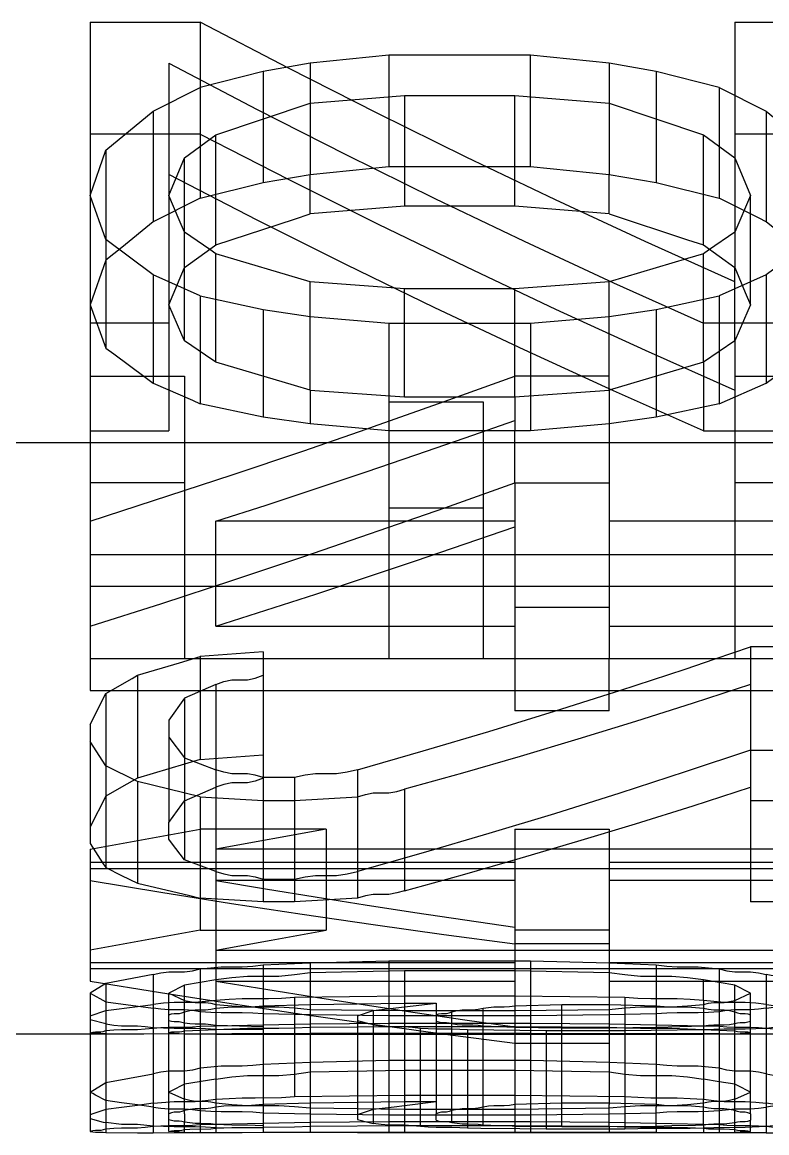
# Model space of a CAD drawing. Header units: millimetres. Extents: x -1 to 4489, y 0 to 1364.
# Drawn here: x 2722.266 to 2723.778, y 378.44 to 380.693 of the extents above; entities that cross this region are included whole.
import ezdxf

# ---------------------------------------------------------------- set-up
doc = ezdxf.new("R2010")
doc.units = ezdxf.units.MM
doc.linetypes.add('HIDDEN', pattern=[9.525, 6.35, -3.175])
doc.layers.add('DEFAULT_2', color=8, linetype='HIDDEN')

# ---------------------------------------------------------------- blocks, each defined once
blk = doc.blocks.new('A$C2FA92B4D')
at = {"color": 7, "linetype": 'Continuous'}
for p, q in [((17, 35.5972), (17.0053, 35.5981)), ((17, 35.5794), (17, 35.5972)), ((17.0053, 35.5981), (17.0106, 35.5986)), ((17.0106, 35.5986), (17.016, 35.5986)), ((17.016, 35.5986), (17.0213, 35.5986)), ((17.0213, 35.5986), (17.0266, 35.5989)), ((17.0266, 35.5989), (17.0319, 35.5995)), ((17.0319, 35.5995), (17.0957, 35.5999)), ((17.0319, 35.5711), (17.0319, 35.5995)), ((17.0957, 35.5999), (17.1277, 35.6)), ((17.1277, 35.5863), (17.0957, 35.583)), ((17.1277, 35.6), (17.2074, 35.5997)), ((17.1277, 35.5863), (17.1277, 35.6)), ((17.1489, 35.5875), (17.1277, 35.5863)), ((17.1702, 35.5881), (17.1489, 35.5875)), ((17.2074, 35.5997), (17.2234, 35.5995)), ((17.2234, 35.5995), (17.266, 35.5993)), ((17.2234, 35.5863), (17.2234, 35.5995)), ((17.266, 35.5993), (17.3085, 35.5993)), ((17.3085, 35.5993), (17.3511, 35.599)), ((17.3351, 35.5842), (17.3511, 35.5851)), ((17.3511, 35.599), (17.8617, 35.5982)), ((17.3511, 35.5402), (17.3511, 35.5861)), ((17.4468, 35.5402), (17.4468, 35.5986)), ((17.6064, 35.5844), (17.5904, 35.5831)), ((17.6064, 35.5875), (17.6064, 35.5982)), ((17.6383, 35.5844), (17.6064, 35.5844)), ((17.6702, 35.5875), (17.6383, 35.5844)), ((17.6862, 35.5886), (17.6702, 35.5875)), ((17.7021, 35.5893), (17.6862, 35.5886)), ((17.7979, 35.5837), (17.8298, 35.585)), ((17.8298, 35.585), (17.8511, 35.5855)), ((17.8511, 35.5855), (17.8617, 35.5863)), ((17.8617, 35.5982), (18.1489, 35.599)), ((17.8617, 35.5863), (17.9574, 35.5875)), ((17.8617, 35.5402), (17.8617, 35.5863)), ((17.9574, 35.5875), (18.0532, 35.5875)), ((17.9574, 35.5875), (17.9574, 35.5402)), ((18.0532, 35.5875), (18.1489, 35.5863)), ((18.0532, 35.5875), (18.0532, 35.5428)), ((18.1489, 35.599), (18.1915, 35.5993)), ((18.1489, 35.5863), (18.1809, 35.585)), ((18.1489, 35.5863), (18.1489, 35.5477)), ((18.1809, 35.585), (18.2287, 35.5845)), ((18.1915, 35.5993), (18.234, 35.5993)), ((18.2287, 35.5845), (18.2447, 35.5837)), ((18.234, 35.5993), (18.3723, 35.6)), ((18.2766, 35.5875), (18.2766, 35.5995)), ((18.3723, 35.5875), (18.3298, 35.5893)), ((18.3723, 35.6), (18.4362, 35.5999)), ((18.3723, 35.5875), (18.3723, 35.6)), ((18.4043, 35.5844), (18.3723, 35.5875)), ((17, 35.5711), (17.0266, 35.5781)), ((17.0053, 35.5617), (17, 35.5634)), ((17, 35.363), (17, 35.5634)), ((17.0266, 35.5781), (17.0319, 35.5794)), ((17.0638, 35.583), (17.0319, 35.5794)), ((17.0957, 35.583), (17.0638, 35.583)), ((17.1596, 35.5729), (17.1649, 35.5745)), ((17.1596, 35.5729), (17.1596, 35.5613)), ((17.1649, 35.5745), (17.1702, 35.5754)), ((17.1702, 35.5754), (17.1808, 35.5754)), ((17.1808, 35.5754), (17.1862, 35.5763)), ((17.1862, 35.5763), (17.1915, 35.5779)), ((17.1915, 35.5779), (17.2021, 35.5793)), ((17.1915, 35.5613), (17.1915, 35.5779)), ((17.2021, 35.5793), (17.2128, 35.5802)), ((17.2128, 35.5802), (17.2234, 35.5802)), ((17.2234, 35.5802), (17.2447, 35.581)), ((17.2447, 35.581), (17.2553, 35.5824)), ((17.2553, 35.5824), (17.2872, 35.5837)), ((17.2553, 35.5428), (17.2553, 35.5824)), ((17.2872, 35.5837), (17.3351, 35.5842)), ((17.5426, 35.5729), (17.5691, 35.5797)), ((17.5479, 35.5617), (17.5426, 35.5634)), ((17.5426, 35.5375), (17.5426, 35.5634)), ((17.5691, 35.5797), (17.5745, 35.5809)), ((17.5904, 35.5831), (17.5745, 35.5809)), ((17.7021, 35.5746), (17.7074, 35.5761)), ((17.7021, 35.5746), (17.7021, 35.5613)), ((17.7074, 35.5761), (17.7128, 35.5771)), ((17.7128, 35.5771), (17.7234, 35.5771)), ((17.7234, 35.5771), (17.7287, 35.5779)), ((17.7287, 35.5779), (17.734, 35.5794)), ((17.734, 35.5794), (17.7447, 35.5808)), ((17.734, 35.5794), (17.734, 35.5613)), ((17.7447, 35.5808), (17.7553, 35.5816)), ((17.7553, 35.5816), (17.766, 35.5816)), ((17.766, 35.5816), (17.7872, 35.5824)), ((17.7872, 35.5824), (17.7979, 35.5837)), ((17.7979, 35.5837), (17.7979, 35.5428)), ((18.2447, 35.5837), (18.2447, 35.5477)), ((18.2447, 35.5837), (18.2553, 35.5824)), ((18.2553, 35.5824), (18.266, 35.5816)), ((18.266, 35.5816), (18.2872, 35.5816)), ((18.2872, 35.5816), (18.2979, 35.5808)), ((18.2979, 35.5808), (18.3085, 35.5794)), ((18.3085, 35.5794), (18.3085, 35.5613)), ((18.3085, 35.5794), (18.3138, 35.5779)), ((18.3138, 35.5779), (18.3191, 35.5771)), ((18.3191, 35.5771), (18.3298, 35.5771)), ((18.3298, 35.5771), (18.3351, 35.5761)), ((18.3351, 35.5761), (18.3404, 35.5746)), ((18.3404, 35.5613), (18.3404, 35.5746)), ((17.0319, 35.5525), (17.0053, 35.5617)), ((17.0638, 35.5485), (17.0319, 35.5525)), ((17.0319, 35.3519), (17.0319, 35.5525)), ((17.0958, 35.5444), (17.0638, 35.5485)), ((17.1277, 35.5402), (17.0958, 35.5444)), ((17.1277, 35.5402), (17.1702, 35.5362)), ((17.1277, 35.3395), (17.1277, 35.5402)), ((17.1649, 35.5593), (17.1596, 35.5613)), ((17.1702, 35.5581), (17.1649, 35.5593)), ((17.1809, 35.5581), (17.1702, 35.5581)), ((17.1862, 35.5569), (17.1809, 35.5581)), ((17.1915, 35.5548), (17.1862, 35.5569)), ((17.2021, 35.5526), (17.1915, 35.5548)), ((17.2128, 35.5513), (17.2021, 35.5526)), ((17.234, 35.5513), (17.2128, 35.5513)), ((17.2447, 35.55), (17.234, 35.5513)), ((17.2553, 35.5477), (17.2447, 35.55)), ((17.2713, 35.5462), (17.2553, 35.5477)), ((17.2872, 35.5452), (17.2713, 35.5462)), ((17.3191, 35.5452), (17.2872, 35.5452)), ((17.3511, 35.5428), (17.3191, 35.5452)), ((17.4468, 35.5402), (17.3511, 35.5428)), ((17.6383, 35.5375), (17.4468, 35.5402)), ((17.5745, 35.5525), (17.5479, 35.5617)), ((17.617, 35.5477), (17.5745, 35.5525)), ((17.5745, 35.5375), (17.5745, 35.5525)), ((17.6383, 35.5453), (17.617, 35.5477)), ((17.7021, 35.5375), (17.6383, 35.5453)), ((17.7074, 35.5593), (17.7021, 35.5613)), ((17.7128, 35.5581), (17.7074, 35.5593)), ((17.7234, 35.5581), (17.7128, 35.5581)), ((17.7287, 35.5569), (17.7234, 35.5581)), ((17.734, 35.5548), (17.7287, 35.5569)), ((17.7447, 35.5526), (17.734, 35.5548)), ((17.7553, 35.5513), (17.7447, 35.5526)), ((17.7766, 35.5513), (17.7553, 35.5513)), ((17.7872, 35.55), (17.7766, 35.5513)), ((17.7979, 35.5477), (17.7872, 35.55)), ((17.8085, 35.5462), (17.7979, 35.5477)), ((17.8191, 35.5452), (17.8085, 35.5462)), ((17.8404, 35.5452), (17.8191, 35.5452)), ((17.8511, 35.5443), (17.8404, 35.5452)), ((17.8617, 35.5428), (17.8511, 35.5443)), ((17.9574, 35.5402), (17.8617, 35.5428)), ((18.0532, 35.5402), (17.9574, 35.5402)), ((18.1489, 35.5428), (18.0532, 35.5402)), ((18.1649, 35.5443), (18.1489, 35.5428)), ((18.1809, 35.5452), (18.1649, 35.5443)), ((18.2128, 35.5452), (18.1809, 35.5452)), ((18.2447, 35.5477), (18.2128, 35.5452)), ((18.2553, 35.55), (18.2447, 35.5477)), ((18.266, 35.5513), (18.2553, 35.55)), ((18.2872, 35.5513), (18.266, 35.5513)), ((18.2979, 35.5526), (18.2872, 35.5513)), ((18.3085, 35.5548), (18.2979, 35.5526)), ((18.3138, 35.5569), (18.3085, 35.5548)), ((18.3191, 35.5581), (18.3138, 35.5569)), ((18.3298, 35.5581), (18.3191, 35.5581)), ((18.3351, 35.5593), (18.3298, 35.5581)), ((18.3404, 35.5613), (18.3351, 35.5593)), ((18.3511, 35.5377), (18.3723, 35.5402)), ((18.4042, 35.5444), (18.3723, 35.5402)), ((18.3723, 35.3395), (18.3723, 35.5402)), ((17.1702, 35.5362), (17.2128, 35.5362)), ((17.2128, 35.5362), (17.234, 35.5347)), ((17.234, 35.5347), (17.2553, 35.5321)), ((17.2553, 35.3313), (17.2553, 35.5321)), ((17.2553, 35.5321), (17.2819, 35.5303)), ((17.2819, 35.5303), (17.3085, 35.5293)), ((17.3085, 35.5293), (17.3351, 35.5293)), ((17.3351, 35.5293), (17.3883, 35.5282)), ((17.3883, 35.5282), (17.4149, 35.5264)), ((17.4149, 35.5264), (17.6383, 35.5235)), ((17.4149, 35.3256), (17.4149, 35.5264)), ((17.7021, 35.5375), (17.6383, 35.5375)), ((17.6383, 35.5235), (17.8617, 35.5235)), ((17.6383, 35.3226), (17.6383, 35.5235)), ((17.8617, 35.5235), (18.0851, 35.5264)), ((17.8617, 35.3226), (17.8617, 35.5235)), ((18.0851, 35.5264), (18.1383, 35.5293)), ((18.0851, 35.3256), (18.0851, 35.5264)), ((18.1383, 35.5293), (18.1915, 35.5293)), ((18.1915, 35.5293), (18.2181, 35.5303)), ((18.2181, 35.5303), (18.2447, 35.5321)), ((18.2447, 35.5321), (18.266, 35.5347)), ((18.2447, 35.3313), (18.2447, 35.5321)), ((18.266, 35.5347), (18.2872, 35.5362)), ((18.2872, 35.5362), (18.3298, 35.5362)), ((18.3298, 35.5362), (18.3511, 35.5377)), ((17, 35.4), (15.2, 35.4)), ((17, 35.363), (17.0319, 35.3519)), ((17.0319, 35.3519), (17.0958, 35.3438)), ((17.0958, 35.3438), (17.1277, 35.3395)), ((17.1489, 35.337), (17.1277, 35.3395)), ((17.1702, 35.3354), (17.1489, 35.337)), ((18.3511, 35.337), (18.3298, 35.3354)), ((18.3723, 35.3395), (18.3511, 35.337)), ((18.3723, 35.3395), (18.4681, 35.3519)), ((17.2128, 35.3354), (17.1702, 35.3354)), ((17.234, 35.3339), (17.2128, 35.3354)), ((17.2553, 35.3313), (17.234, 35.3339)), ((17.2819, 35.3295), (17.2553, 35.3313)), ((17.3085, 35.3284), (17.2819, 35.3295)), ((17.3617, 35.3284), (17.3085, 35.3284)), ((17.3883, 35.3274), (17.3617, 35.3284)), ((17.4149, 35.3256), (17.3883, 35.3274)), ((17.6383, 35.3226), (17.4149, 35.3256)), ((17.8617, 35.3226), (17.6383, 35.3226)), ((18.0851, 35.3256), (17.8617, 35.3226)), ((18.1117, 35.3274), (18.0851, 35.3256)), ((18.1383, 35.3284), (18.1117, 35.3274)), ((18.1915, 35.3284), (18.1383, 35.3284)), ((18.2181, 35.3295), (18.1915, 35.3284)), ((18.2447, 35.3313), (18.2181, 35.3295)), ((18.266, 35.3339), (18.2447, 35.3313)), ((18.2872, 35.3354), (18.266, 35.3339)), ((18.3298, 35.3354), (18.2872, 35.3354)), ((18.5, 35.2676), (17, 35.2676)), ((17, 35.0248), (17, 35.2676)), ((17.149, 35.2024), (17, 35.2292)), ((17.2553, 35.2292), (18.5, 35.2292)), ((17.2553, 35.2292), (17.367, 35.2092)), ((17.2234, 35.1887), (17.149, 35.2024)), ((17.367, 35.2092), (17.4043, 35.2024)), ((17.2234, 35.1887), (17.4787, 35.1887)), ((17.2234, 35.1238), (17.2234, 35.1887)), ((17.4415, 35.1956), (17.4787, 35.1887)), ((17.4787, 35.1238), (17.4787, 35.1887)), ((17.0957, 35.0933), (17.2021, 35.1188)), ((17.2021, 35.1188), (17.2234, 35.1238)), ((17.3511, 35.1312), (17.2234, 35.1238)), ((17.4149, 35.1312), (17.3511, 35.1312)), ((17.5426, 35.1238), (17.4149, 35.1312)), ((17.5585, 35.119), (17.5426, 35.1238)), ((17.5745, 35.1162), (17.5585, 35.119)), ((17.6064, 35.1162), (17.5745, 35.1162)), ((17.6223, 35.1134), (17.6064, 35.1162)), ((17.6383, 35.1087), (17.6223, 35.1134)), ((18.5, 35.1312), (18.3404, 35.1312)), ((18.3404, 34.8989), (18.3404, 35.1312)), ((17.0638, 35.0777), (17.0957, 35.0933)), ((17.6383, 35.1087), (17.7557, 35.0763)), ((17.0319, 35.0619), (17.0638, 35.0777)), ((17.2553, 35.0698), (17.1915, 35.0458)), ((17.2553, 35.0698), (17.2713, 35.0748)), ((17.2553, 34.8989), (17.2553, 35.0698)), ((17.2713, 35.0748), (17.2872, 35.0777)), ((17.2872, 35.0777), (17.3191, 35.0777)), ((17.3191, 35.0777), (17.3351, 35.0806)), ((17.3351, 35.0806), (17.3511, 35.0856)), ((17.3511, 35.0856), (17.4149, 35.0856)), ((17.3511, 34.6384), (17.3511, 35.0856)), ((17.4149, 35.0856), (17.4362, 35.0806)), ((17.4149, 34.8793), (17.4149, 35.0856)), ((17.4362, 35.0806), (17.4574, 35.0777)), ((17.4574, 35.0777), (17.5, 35.0777)), ((17.5, 35.0777), (17.5213, 35.0748)), ((17.5213, 35.0748), (17.5426, 35.0698)), ((17.676, 35.0321), (17.5426, 35.0698)), ((17.5426, 34.8634), (17.5426, 35.0698)), ((17.7557, 35.0763), (17.8729, 35.0429)), ((17, 35.0129), (17.0266, 35.0539)), ((17.0266, 35.0539), (17.0319, 35.0619)), ((17.1915, 35.0458), (17.1649, 35.0115)), ((17.1915, 34.9262), (17.1915, 35.0458)), ((17.8092, 34.993), (17.676, 35.0321)), ((17.8729, 35.0429), (17.99, 35.0085)), ((18.3404, 35.0248), (17.9346, 35.0248)), ((17, 34.7714), (17, 35.0129)), ((17.1649, 35.0115), (17.1596, 35.0045)), ((17.1596, 35.0045), (17.1596, 34.9703)), ((17.99, 35.0085), (18.1069, 34.973)), ((17.0319, 34.9172), (17, 34.979)), ((17.9423, 34.9526), (17.8092, 34.993)), ((17.1596, 34.9703), (17.1862, 34.9336)), ((18.1069, 34.973), (18.2238, 34.9365)), ((17.1862, 34.9336), (17.1915, 34.9262)), ((18.0752, 34.9109), (17.9423, 34.9526)), ((18.2238, 34.9365), (18.3404, 34.8989)), ((17.0638, 34.8989), (17.0319, 34.9172)), ((17.0319, 34.7088), (17.0319, 34.9172)), ((17.1915, 34.9262), (17.2553, 34.8989)), ((18.2079, 34.8678), (18.0752, 34.9109)), ((17.0957, 34.8804), (17.0638, 34.8989)), ((17.2713, 34.8932), (17.2553, 34.8989)), ((17.2872, 34.8897), (17.2713, 34.8932)), ((17.3192, 34.8897), (17.2872, 34.8897)), ((17.3351, 34.8862), (17.3192, 34.8897)), ((17.3511, 34.8804), (17.3351, 34.8862)), ((17.1596, 34.8617), (17.0957, 34.8804)), ((17.0957, 34.6717), (17.0957, 34.8804)), ((17.4149, 34.8793), (17.3511, 34.8793)), ((17.4362, 34.8744), (17.4149, 34.8793)), ((17.4574, 34.8714), (17.4362, 34.8744)), ((17.5, 34.8714), (17.4574, 34.8714)), ((17.5213, 34.8684), (17.5, 34.8714)), ((17.5426, 34.8634), (17.5213, 34.8684)), ((17.5426, 34.8634), (17.676, 34.8252)), ((18.3404, 34.8234), (18.2079, 34.8678)), ((17.2234, 34.8427), (17.1596, 34.8617)), ((17.2234, 34.8427), (17.3511, 34.8331)), ((17.2234, 34.6334), (17.2234, 34.8427)), ((17.676, 34.8252), (17.8093, 34.7856)), ((18.3404, 34.8234), (18.5, 34.8234)), ((18.3404, 34.6384), (18.3404, 34.8234)), ((17.8093, 34.7856), (17.9423, 34.7447)), ((17, 34.7714), (17.0319, 34.7088)), ((18.0532, 34.7438), (17.8617, 34.7438)), ((17.8617, 34.6384), (17.8617, 34.7438)), ((18.0532, 34.7438), (18.0532, 34.6384)), ((17.0319, 34.7088), (17.0851, 34.6779)), ((18.0532, 34.7095), (18.0752, 34.7025)), ((18.0752, 34.7025), (18.2079, 34.6589)), ((17.0851, 34.6779), (17.0957, 34.6717)), ((17.0957, 34.6717), (17.1809, 34.6463)), ((17.8617, 34.6384), (17, 34.6384)), ((17, 34.3591), (17, 34.6384)), ((18.5, 34.6384), (18.0532, 34.6384)), ((18.2079, 34.6589), (18.2684, 34.6384)), ((17, 34.5719), (17.1452, 34.5257)), ((17.2553, 34.5719), (17.8617, 34.5719)), ((17.2553, 34.5719), (17.3566, 34.5396)), ((17.8617, 34.3702), (17.8617, 34.5719)), ((18.0532, 34.5719), (18.5, 34.5719)), ((18.0532, 34.1617), (18.0532, 34.5719)), ((17.1452, 34.5257), (17.2898, 34.4786)), ((17.3566, 34.5396), (17.4578, 34.5067)), ((17.4578, 34.5067), (17.559, 34.4734)), ((17.2898, 34.4786), (17.4337, 34.4306)), ((17.559, 34.4734), (17.66, 34.4395)), ((17.66, 34.4395), (17.7609, 34.4051)), ((17.4337, 34.4306), (17.7197, 34.3319)), ((17.7609, 34.4051), (17.8617, 34.3702)), ((17, 34.3591), (17.2881, 34.2651)), ((18.5, 34.3591), (18.0532, 34.3591)), ((17.7197, 34.3319), (17.8617, 34.2812)), ((17.8617, 34.2812), (18.0532, 34.2812)), ((17.8617, 34.2812), (17.8617, 34.1753)), ((17.2881, 34.2651), (17.4318, 34.2166)), ((17.4318, 34.2166), (17.5621, 34.1715)), ((17.6064, 34.1753), (17.4468, 34.1617)), ((17.8936, 34.1753), (17.6064, 34.1753)), ((18.0532, 34.1617), (17.8936, 34.1753)), ((17.3511, 34.1481), (17.2234, 34.1206)), ((17.4468, 34.1617), (17.3511, 34.1481)), ((18.1489, 34.1481), (18.0532, 34.1617)), ((18.2766, 34.1206), (18.1489, 34.1481)), ((17.2074, 34.1136), (17.2234, 34.1206)), ((18.2766, 34.1206), (18.3723, 34.0787)), ((17.1277, 34.0787), (17.2074, 34.1136)), ((17.4468, 34.0928), (17.6383, 34.1067)), ((17.6383, 34.1067), (17.8617, 34.1067)), ((17.6383, 34.1067), (17.6383, 33.8875)), ((17.8617, 34.1067), (18.0532, 34.0928)), ((17.8617, 34.1067), (17.8617, 33.8875)), ((17.1117, 34.067), (17.1277, 34.0787)), ((17.4149, 34.0834), (17.2553, 34.0363)), ((17.4468, 34.0928), (17.4149, 34.0834)), ((17.4468, 34.0928), (17.4468, 33.8734)), ((18.2447, 34.0363), (18.0532, 34.0928)), ((18.0532, 34.0928), (18.0532, 33.8734)), ((18.3723, 34.0787), (18.4362, 34.0315)), ((17.0478, 34.0195), (17.1117, 34.067)), ((17.2553, 34.0363), (17.234, 34.0219)), ((17.2553, 34.0363), (17.2553, 33.8161)), ((18.2766, 34.0148), (18.2447, 34.0363)), ((18.2447, 34.0363), (18.2447, 33.8161)), ((17, 33.9197), (17.0319, 34.0076)), ((17.0319, 34.0076), (17.0478, 34.0195)), ((17.234, 34.0219), (17.1915, 33.9931)), ((18.3085, 33.9931), (18.2766, 34.0148)), ((17.1915, 33.9931), (17.1862, 33.981)), ((17.1915, 33.9931), (17.1915, 33.8443)), ((18.3085, 33.9931), (18.3085, 33.8443)), ((18.3351, 33.932), (18.3085, 33.9931)), ((17.1862, 33.981), (17.1596, 33.9197)), ((17, 33.6978), (17, 33.9197)), ((17.0319, 33.829), (17, 33.9197)), ((17.1596, 33.9197), (17.1862, 33.857)), ((18.3298, 33.8947), (18.3404, 33.9197)), ((18.3404, 33.9197), (18.3351, 33.932)), ((18.3085, 33.8443), (18.3298, 33.8947)), ((17.4468, 33.8734), (17.2553, 33.8161)), ((17.6383, 33.8875), (17.4468, 33.8734)), ((17.8617, 33.8875), (17.6383, 33.8875)), ((18.0532, 33.8734), (17.8617, 33.8875)), ((18.2128, 33.8257), (18.0532, 33.8734)), ((17.1862, 33.857), (17.1915, 33.8443)), ((17.0639, 33.8033), (17.0319, 33.829)), ((17.0319, 33.6059), (17.0319, 33.829)), ((17.1915, 33.8443), (17.2447, 33.8059)), ((18.2447, 33.7981), (18.3085, 33.8443)), ((17.2447, 33.8059), (17.2553, 33.7981)), ((18.2447, 33.8161), (18.2128, 33.8257)), ((18.2553, 33.8089), (18.2447, 33.8161)), ((17.1277, 33.7513), (17.0639, 33.8033)), ((17.2553, 33.7981), (17.4149, 33.746)), ((18.0532, 33.7355), (18.2127, 33.7878)), ((18.2127, 33.7878), (18.2447, 33.7981)), ((18.4042, 33.7774), (18.3723, 33.7513)), ((17.2234, 33.7037), (17.1277, 33.7513)), ((17.1277, 33.527), (17.1277, 33.7513)), ((17.4149, 33.746), (17.4468, 33.7355)), ((18.3579, 33.7442), (18.2766, 33.7037)), ((18.3723, 33.7513), (18.3579, 33.7442)), ((18.3723, 33.527), (18.3723, 33.7513)), ((17.6383, 33.7196), (17.4468, 33.7355)), ((17.8617, 33.7196), (17.6383, 33.7196)), ((18.0532, 33.7355), (17.8617, 33.7196)), ((17, 33.6978), (17.0319, 33.6059)), ((17.2234, 33.7037), (17.3511, 33.6716)), ((17.2234, 33.4787), (17.2234, 33.7037)), ((18.1489, 33.6716), (18.2766, 33.7037)), ((18.2766, 33.4787), (18.2766, 33.7037)), ((17.3511, 33.6716), (17.4468, 33.6554)), ((17.3511, 33.4462), (17.3511, 33.6716)), ((18.0532, 33.6554), (18.1489, 33.6716)), ((18.1489, 33.4462), (18.1489, 33.6716)), ((17.4468, 33.6554), (17.6064, 33.6392)), ((17.4468, 33.4297), (17.4468, 33.6554)), ((17.8936, 33.6392), (18.0532, 33.6554)), ((18.0532, 33.4297), (18.0532, 33.6554)), ((17.6064, 33.6392), (17.8936, 33.6392)), ((17.6064, 33.4132), (17.6064, 33.6392)), ((17.8936, 33.6392), (17.8936, 33.4132)), ((17.0319, 33.6059), (17.1277, 33.527)), ((18.3723, 33.527), (18.4681, 33.6059)), ((17.1277, 33.527), (17.2234, 33.4787)), ((18.2766, 33.4787), (18.3723, 33.527)), ((17.3511, 33.4462), (17.2234, 33.4787)), ((18.2766, 33.4787), (18.1489, 33.4462)), ((17.4468, 33.4297), (17.3511, 33.4462)), ((18.1489, 33.4462), (18.0532, 33.4297)), ((17.6064, 33.4132), (17.4468, 33.4297)), ((18.0532, 33.4297), (17.8936, 33.4132)), ((17.8936, 33.4132), (17.6064, 33.4132))]:
    blk.add_line(p, q, dxfattribs=at)
at = {"layer": 'DEFAULT_2', "color": 8, "linetype": 'HIDDEN'}
for p, q in [((17.0053, 35.5959), (17, 35.5972)), ((17.0106, 35.5952), (17.0053, 35.5959)), ((17.016, 35.5952), (17.0106, 35.5952)), ((17.0213, 35.5952), (17.016, 35.5952)), ((17.0266, 35.5943), (17.0213, 35.5952)), ((17.0319, 35.5928), (17.0266, 35.5943)), ((17.0479, 35.5912), (17.0319, 35.5928)), ((17.0638, 35.5903), (17.0479, 35.5912)), ((17.0957, 35.5903), (17.0638, 35.5903)), ((17.1117, 35.5893), (17.0957, 35.5903)), ((17.1277, 35.5875), (17.1117, 35.5893)), ((17.1436, 35.5864), (17.1277, 35.5875)), ((17.1277, 35.5402), (17.1277, 35.5863)), ((17.1596, 35.5857), (17.1436, 35.5864)), ((17.1915, 35.5993), (17.1596, 35.5972)), ((17.1596, 35.5972), (17.1596, 35.5729)), ((17.1596, 35.5972), (17.1649, 35.5962)), ((17.1915, 35.5857), (17.1596, 35.5857)), ((17.1649, 35.5962), (17.1702, 35.5956)), ((17.1702, 35.5956), (17.1755, 35.5956)), ((17.2128, 35.5881), (17.1702, 35.5881)), ((17.1755, 35.5956), (17.1809, 35.5956)), ((17.1809, 35.5956), (17.1862, 35.5948)), ((17.1862, 35.5948), (17.1915, 35.5936)), ((17.2553, 35.5999), (17.1915, 35.5993)), ((17.1915, 35.5993), (17.1915, 35.5779)), ((17.1915, 35.5936), (17.2021, 35.5928)), ((17.2074, 35.585), (17.1915, 35.5857)), ((17.2021, 35.5928), (17.2447, 35.5918)), ((17.5426, 35.5998), (17.2074, 35.5997)), ((17.2234, 35.5837), (17.2074, 35.585)), ((17.234, 35.5888), (17.2128, 35.5881)), ((17.2234, 35.2675), (17.2234, 35.5863)), ((17.2553, 35.5898), (17.234, 35.5888)), ((17.2447, 35.5918), (17.2553, 35.5909)), ((17.2553, 35.5824), (17.2553, 35.5999)), ((17.3511, 35.5909), (17.2553, 35.5898)), ((17.2553, 35.5909), (17.2872, 35.5895)), ((17.2872, 35.5895), (17.4149, 35.5878)), ((17.3511, 35.5861), (17.3511, 35.599)), ((17.4149, 35.5878), (17.4468, 35.5863)), ((17.4468, 35.5986), (17.4468, 35.5999)), ((17.4468, 35.5863), (17.6383, 35.5851)), ((18.3723, 35.6), (17.5426, 35.5998)), ((17.6064, 35.2513), (17.6064, 35.5875)), ((17.6383, 35.5235), (17.6383, 35.5997)), ((17.6383, 35.5851), (17.8617, 35.5851)), ((17.6702, 35.5875), (17.6702, 35.3874)), ((17.734, 35.5893), (17.7021, 35.5893)), ((17.75, 35.5899), (17.734, 35.5893)), ((17.766, 35.5909), (17.75, 35.5899)), ((17.7926, 35.5915), (17.766, 35.5909)), ((17.766, 35.3907), (17.766, 35.5909)), ((17.8723, 35.5918), (17.7926, 35.5915)), ((17.8617, 35.5863), (17.8617, 35.5997)), ((17.8617, 35.5851), (18.0532, 35.5863)), ((17.9255, 35.5928), (17.8723, 35.5918)), ((17.8936, 35.2513), (17.8936, 35.5982)), ((18.0851, 35.5928), (17.9255, 35.5928)), ((17.9255, 35.3927), (17.9255, 35.5928)), ((18.0532, 35.5875), (18.0532, 35.5999)), ((18.0532, 35.5863), (18.0851, 35.5878)), ((18.1117, 35.5922), (18.0851, 35.5928)), ((18.0851, 35.5264), (18.0851, 35.5928)), ((18.0851, 35.5878), (18.117, 35.5887)), ((18.2181, 35.5915), (18.1117, 35.5922)), ((18.117, 35.5887), (18.1808, 35.5887)), ((18.1489, 35.5863), (18.1489, 35.599)), ((18.1808, 35.5887), (18.2128, 35.5895)), ((18.2128, 35.5895), (18.2447, 35.5909)), ((18.2447, 35.5909), (18.2181, 35.5915)), ((18.3085, 35.5993), (18.2447, 35.5999)), ((18.2447, 35.5837), (18.2447, 35.5999)), ((18.2447, 35.5909), (18.2553, 35.5918)), ((18.266, 35.5899), (18.2447, 35.5909)), ((18.2553, 35.5918), (18.266, 35.5923)), ((18.266, 35.5923), (18.2872, 35.5923)), ((18.3298, 35.5893), (18.266, 35.5899)), ((18.2766, 35.2675), (18.2766, 35.5875)), ((18.2926, 35.585), (18.2766, 35.5837)), ((18.2872, 35.5923), (18.2979, 35.5928)), ((18.3085, 35.5857), (18.2926, 35.585)), ((18.2979, 35.5928), (18.3085, 35.5936)), ((18.3404, 35.5972), (18.3085, 35.5993)), ((18.3085, 35.5993), (18.3085, 35.5794)), ((18.3085, 35.5936), (18.3138, 35.5948)), ((18.3404, 35.5857), (18.3085, 35.5857)), ((18.3138, 35.5948), (18.3191, 35.5956)), ((18.3191, 35.5956), (18.3245, 35.5956)), ((18.3245, 35.5956), (18.3298, 35.5956)), ((18.3298, 35.5956), (18.3351, 35.5962)), ((18.3351, 35.5962), (18.3404, 35.5972)), ((18.3404, 35.5972), (18.3404, 35.5746)), ((18.3564, 35.5864), (18.3404, 35.5857)), ((18.3723, 35.5875), (18.3564, 35.5864)), ((18.3883, 35.5893), (18.3723, 35.5875)), ((18.3723, 35.5402), (18.3723, 35.5875)), ((17, 35.5634), (17, 35.5794)), ((17.0319, 35.5525), (17.0319, 35.5711)), ((17.3511, 35.5809), (17.2234, 35.5837)), ((17.4468, 35.5794), (17.3511, 35.5809)), ((17.6064, 35.5779), (17.4468, 35.5794)), ((17.4468, 35.5613), (17.6064, 35.5634)), ((17.5426, 35.5634), (17.5426, 35.5729)), ((17.5745, 35.5525), (17.5745, 35.5809)), ((17.8936, 35.5779), (17.6064, 35.5779)), ((17.6064, 35.5634), (17.8936, 35.5634)), ((18.0532, 35.5794), (17.8936, 35.5779)), ((17.8936, 35.5634), (18.0532, 35.5613)), ((18.1489, 35.5809), (18.0532, 35.5794)), ((18.2766, 35.5837), (18.1489, 35.5809)), ((17.0638, 35.5393), (17.0319, 35.5348)), ((17.0957, 35.5436), (17.0638, 35.5393)), ((17.1277, 35.5477), (17.0957, 35.5436)), ((17.1277, 35.5477), (17.1436, 35.55)), ((17.1436, 35.55), (17.1596, 35.5513)), ((17.1596, 35.5613), (17.1596, 35.3165)), ((17.1596, 35.5513), (17.1915, 35.5513)), ((17.1915, 35.5613), (17.1915, 35.3003)), ((17.1915, 35.5513), (17.2074, 35.5526)), ((17.2074, 35.5526), (17.2234, 35.5548)), ((17.2234, 35.5548), (17.2447, 35.5562)), ((17.2447, 35.5562), (17.266, 35.557)), ((17.2553, 35.5402), (17.2447, 35.5377)), ((17.2872, 35.5434), (17.2553, 35.5402)), ((17.2553, 35.5321), (17.2553, 35.5428)), ((17.266, 35.557), (17.3085, 35.557)), ((17.3191, 35.5453), (17.2872, 35.5434)), ((17.3085, 35.557), (17.3298, 35.5578)), ((17.383, 35.5453), (17.3191, 35.5453)), ((17.3298, 35.5578), (17.3511, 35.5592)), ((17.3511, 35.5592), (17.4468, 35.5613)), ((17.3511, 35.2595), (17.3511, 35.5402)), ((17.4149, 35.5471), (17.383, 35.5453)), ((17.4468, 35.5501), (17.4149, 35.5471)), ((17.6383, 35.5525), (17.4468, 35.5501)), ((17.4468, 35.2554), (17.4468, 35.5402)), ((17.8617, 35.5525), (17.6383, 35.5525)), ((17.7021, 35.3368), (17.7021, 35.5613)), ((17.734, 35.5613), (17.734, 35.3543)), ((17.7979, 35.5428), (17.7979, 35.3471)), ((18.0532, 35.5501), (17.8617, 35.5525)), ((17.8617, 35.5235), (17.8617, 35.5402)), ((17.9574, 35.5402), (17.9574, 35.3395)), ((18.0532, 35.5613), (18.1489, 35.5592)), ((18.0851, 35.5471), (18.0532, 35.5501)), ((18.0532, 34.9837), (18.0532, 35.5428)), ((18.117, 35.5453), (18.0851, 35.5471)), ((18.1809, 35.5453), (18.117, 35.5453)), ((18.1489, 35.5592), (18.1702, 35.5578)), ((18.1489, 35.2595), (18.1489, 35.5477)), ((18.1702, 35.5578), (18.1915, 35.557)), ((18.2128, 35.5434), (18.1809, 35.5453)), ((18.1915, 35.557), (18.234, 35.557)), ((18.2447, 35.5402), (18.2128, 35.5434)), ((18.234, 35.557), (18.2553, 35.5562)), ((18.2447, 35.5477), (18.2447, 35.5321)), ((18.2553, 35.5377), (18.2447, 35.5402)), ((18.2553, 35.5562), (18.2766, 35.5548)), ((18.2766, 35.5548), (18.2957, 35.5524)), ((18.2957, 35.5524), (18.3085, 35.5513)), ((18.3085, 35.5613), (18.3085, 35.3003)), ((18.3085, 35.5513), (18.3404, 35.5513)), ((18.3404, 35.5613), (18.3404, 35.3165)), ((18.3404, 35.5513), (18.3564, 35.55)), ((18.3564, 35.55), (18.3723, 35.5477)), ((18.4043, 35.5436), (18.3723, 35.5477)), ((17.0053, 35.5205), (17, 35.5175)), ((17, 35.5175), (17.0319, 35.4981)), ((17.0106, 35.5235), (17.0053, 35.5205)), ((17.0319, 35.5348), (17.0106, 35.5235)), ((17.1596, 35.5175), (17.1915, 35.5321)), ((17.1649, 35.5149), (17.1596, 35.5175)), ((17.2021, 35.5347), (17.1915, 35.5321)), ((17.2128, 35.5362), (17.2021, 35.5347)), ((17.234, 35.5362), (17.2128, 35.5362)), ((17.2447, 35.5377), (17.234, 35.5362)), ((17.5426, 35.363), (17.5426, 35.5375)), ((17.5745, 35.3519), (17.5745, 35.5375)), ((18.266, 35.5362), (18.2553, 35.5377)), ((18.2872, 35.5362), (18.266, 35.5362)), ((18.2979, 35.5347), (18.2872, 35.5362)), ((18.3085, 35.5321), (18.2979, 35.5347)), ((18.3085, 35.5321), (18.3404, 35.5175)), ((18.3404, 35.5175), (18.3138, 35.5042)), ((17.0319, 35.4981), (17.1277, 35.4803)), ((17.1915, 35.5015), (17.1649, 35.5149)), ((17.2553, 35.4912), (17.1915, 35.5015)), ((18.2766, 35.4964), (18.2447, 35.4912)), ((18.3085, 35.5015), (18.2766, 35.4964)), ((18.3138, 35.5042), (18.3085, 35.5015)), ((18.3723, 35.4803), (18.4681, 35.4981)), ((17.1436, 35.4768), (17.1277, 35.4803)), ((17.1596, 35.4747), (17.1436, 35.4768)), ((17.1915, 35.4747), (17.1596, 35.4747)), ((17.2075, 35.4726), (17.1915, 35.4747)), ((17.2234, 35.469), (17.2075, 35.4726)), ((17.2553, 35.4912), (17.2872, 35.4867)), ((17.2872, 35.4867), (17.3192, 35.484)), ((17.3192, 35.484), (17.383, 35.484)), ((17.383, 35.484), (17.4149, 35.4812)), ((17.4149, 35.4812), (17.4468, 35.4766)), ((17.4468, 35.4766), (17.6383, 35.4728)), ((17.6383, 35.4728), (17.8617, 35.4728)), ((17.8617, 35.4728), (18.0532, 35.4766)), ((18.0532, 35.4766), (18.0851, 35.4812)), ((18.0851, 35.4812), (18.117, 35.484)), ((18.117, 35.484), (18.1808, 35.484)), ((18.1808, 35.484), (18.2128, 35.4867)), ((18.2128, 35.4867), (18.2447, 35.4912)), ((18.2925, 35.4726), (18.2766, 35.469)), ((18.3085, 35.4747), (18.2925, 35.4726)), ((18.3404, 35.4747), (18.3085, 35.4747)), ((18.3564, 35.4768), (18.3404, 35.4747)), ((18.3723, 35.4803), (18.3564, 35.4768)), ((17.2447, 35.4665), (17.2234, 35.469)), ((17.266, 35.4651), (17.2447, 35.4665)), ((17.3085, 35.4651), (17.266, 35.4651)), ((17.3298, 35.4636), (17.3085, 35.4651)), ((17.3511, 35.4611), (17.3298, 35.4636)), ((17.4468, 35.4571), (17.3511, 35.4611)), ((17.6064, 35.4531), (17.4468, 35.4571)), ((17.8936, 35.4531), (17.6064, 35.4531)), ((18.0532, 35.4571), (17.8936, 35.4531)), ((18.1489, 35.4611), (18.0532, 35.4571)), ((18.1702, 35.4636), (18.1489, 35.4611)), ((18.1915, 35.4651), (18.1702, 35.4636)), ((18.234, 35.4651), (18.1915, 35.4651)), ((18.2553, 35.4665), (18.234, 35.4651)), ((18.2766, 35.469), (18.2553, 35.4665)), ((17.7205, 35.4), (17.8617, 35.4184)), ((17.8617, 35.4184), (18.0532, 35.4184)), ((17.1085, 35.4), (17, 35.4)), ((17.0053, 35.398), (17, 35.3971)), ((17, 35.3971), (17.0053, 35.3959)), ((17.0106, 35.3986), (17.0053, 35.398)), ((17.0053, 35.3959), (17.0106, 35.3951)), ((17.016, 35.3986), (17.0106, 35.3986)), ((17.0106, 35.3951), (17.016, 35.3952)), ((17.0213, 35.3986), (17.016, 35.3986)), ((17.016, 35.3952), (17.0213, 35.3951)), ((17.0266, 35.3989), (17.0213, 35.3986)), ((17.0213, 35.3951), (17.0266, 35.3942)), ((17.0319, 35.3995), (17.0266, 35.3989)), ((17.0266, 35.3942), (17.0319, 35.3927)), ((17.1277, 35.4), (17.0319, 35.3995)), ((17.0319, 35.3927), (17.0479, 35.3911)), ((17.0319, 35.3792), (17.0479, 35.3815)), ((17.0479, 35.3911), (17.0638, 35.3902)), ((17.0479, 35.3815), (17.0638, 35.3828)), ((17.0638, 35.3902), (17.0957, 35.3902)), ((17.0638, 35.3828), (17.0957, 35.3828)), ((17.0957, 35.3902), (17.1117, 35.3892)), ((17.0957, 35.3828), (17.1117, 35.3841)), ((17.1117, 35.3892), (17.1277, 35.3874)), ((17.1117, 35.3841), (17.1277, 35.3862)), ((17.4468, 35.3986), (17.1277, 35.4)), ((17.1277, 35.3874), (17.1436, 35.3862)), ((17.1277, 35.3862), (17.1489, 35.3873)), ((17.1436, 35.3862), (17.1596, 35.3855)), ((17.1489, 35.3873), (17.1702, 35.388)), ((17.1596, 35.3971), (17.1915, 35.3993)), ((17.1649, 35.3961), (17.1596, 35.3971)), ((17.1596, 35.3855), (17.1915, 35.3855)), ((17.1702, 35.3955), (17.1649, 35.3961)), ((17.1755, 35.3955), (17.1702, 35.3955)), ((17.1702, 35.388), (17.2128, 35.388)), ((17.1809, 35.3955), (17.1755, 35.3955)), ((17.1862, 35.3948), (17.1809, 35.3955)), ((17.1915, 35.3936), (17.1862, 35.3948)), ((17.1915, 35.3993), (17.2553, 35.3999)), ((17.2872, 35.3894), (17.1915, 35.3936)), ((17.1915, 35.3855), (17.2074, 35.3848)), ((17.2074, 35.3848), (17.2234, 35.3835)), ((17.2128, 35.388), (17.234, 35.3886)), ((17.2234, 35.3835), (17.3511, 35.3807)), ((17.234, 35.3886), (17.2553, 35.3897)), ((17.2553, 35.3821), (17.2447, 35.3808)), ((17.2553, 35.3999), (18.2447, 35.3999)), ((17.2553, 35.3897), (17.3511, 35.3907)), ((17.3511, 35.3849), (17.2553, 35.3821)), ((17.3192, 35.3886), (17.2872, 35.3894)), ((17.383, 35.3886), (17.3192, 35.3886)), ((17.4149, 35.3877), (17.383, 35.3886)), ((17.4468, 35.3862), (17.4149, 35.3877)), ((17.8936, 35.3982), (17.4468, 35.3986)), ((17.6383, 35.3849), (17.4468, 35.3862)), ((17.5734, 35.3799), (17.7205, 35.4)), ((17.5745, 35.3807), (17.5904, 35.3829)), ((17.5904, 35.3829), (17.6064, 35.3842)), ((17.6064, 35.3842), (17.6383, 35.3842)), ((17.6383, 35.3842), (17.6543, 35.3854)), ((17.8617, 35.3849), (17.6383, 35.3849)), ((17.6543, 35.3854), (17.6702, 35.3874)), ((17.6702, 35.3874), (17.6862, 35.3885)), ((17.6862, 35.3885), (17.7021, 35.3891)), ((17.7021, 35.3891), (17.734, 35.3891)), ((17.734, 35.3891), (17.75, 35.3897)), ((17.7553, 35.3814), (17.7447, 35.3806)), ((17.75, 35.3897), (17.766, 35.3907)), ((17.7766, 35.3814), (17.7553, 35.3814)), ((17.7605, 35.3707), (17.8617, 35.385)), ((17.766, 35.3907), (17.9255, 35.3927)), ((17.7872, 35.3822), (17.7766, 35.3814)), ((17.7979, 35.3835), (17.7872, 35.3822)), ((17.8617, 35.3862), (17.7979, 35.3835)), ((17.9574, 35.3874), (17.8617, 35.3862)), ((18.0532, 35.3862), (17.8617, 35.3849)), ((18.2766, 35.3995), (17.8936, 35.3982)), ((17.9255, 35.3927), (18.0851, 35.3927)), ((18.0532, 35.3874), (17.9574, 35.3874)), ((18.0851, 35.3877), (18.0532, 35.3862)), ((18.1489, 35.3862), (18.0532, 35.3874)), ((18.0851, 35.3927), (18.2447, 35.3907)), ((18.117, 35.3886), (18.0851, 35.3877)), ((18.1808, 35.3886), (18.117, 35.3886)), ((18.2447, 35.3835), (18.1489, 35.3862)), ((18.1489, 35.3807), (18.2766, 35.3835)), ((18.2128, 35.3894), (18.1808, 35.3886)), ((18.3085, 35.3936), (18.2128, 35.3894)), ((18.2447, 35.3999), (18.3085, 35.3993)), ((18.2447, 35.3907), (18.266, 35.3897)), ((18.2553, 35.3822), (18.2447, 35.3835)), ((18.266, 35.3814), (18.2553, 35.3822)), ((18.266, 35.3897), (18.2872, 35.3891)), ((18.2872, 35.3814), (18.266, 35.3814)), ((18.2926, 35.3997), (18.2766, 35.3995)), ((18.2766, 35.3835), (18.2926, 35.3848)), ((18.2872, 35.3891), (18.3298, 35.3891)), ((18.2979, 35.3806), (18.2872, 35.3814)), ((18.3723, 35.4), (18.2926, 35.3997)), ((18.2926, 35.3848), (18.3085, 35.3855)), ((18.3085, 35.3993), (18.3404, 35.3971)), ((18.3138, 35.3948), (18.3085, 35.3936)), ((18.3085, 35.3855), (18.3404, 35.3855)), ((18.3191, 35.3955), (18.3138, 35.3948)), ((18.3245, 35.3955), (18.3191, 35.3955)), ((18.3298, 35.3955), (18.3245, 35.3955)), ((18.3351, 35.3961), (18.3298, 35.3955)), ((18.3298, 35.3891), (18.3511, 35.3885)), ((18.3404, 35.3971), (18.3351, 35.3961)), ((18.3404, 35.3855), (18.3564, 35.3862)), ((18.3511, 35.3885), (18.3723, 35.3874)), ((18.3564, 35.3862), (18.3723, 35.3874)), ((18.5, 35.4), (18.3723, 35.4)), ((18.3723, 35.3874), (18.3883, 35.3892)), ((18.3723, 35.3874), (18.3883, 35.3854)), ((17.0319, 35.3792), (17, 35.3707)), ((17, 35.3165), (17, 35.363)), ((17.1649, 35.3742), (17.1596, 35.3725)), ((17.1596, 35.3609), (17.1649, 35.3588)), ((17.1702, 35.3751), (17.1649, 35.3742)), ((17.1808, 35.3751), (17.1702, 35.3751)), ((17.1862, 35.3761), (17.1808, 35.3751)), ((17.1915, 35.3776), (17.1862, 35.3761)), ((17.2021, 35.3791), (17.1915, 35.3776)), ((17.2128, 35.3799), (17.2021, 35.3791)), ((17.234, 35.3799), (17.2128, 35.3799)), ((17.2447, 35.3808), (17.234, 35.3799)), ((17.2861, 35.3377), (17.4296, 35.3593)), ((17.3511, 35.3807), (17.4468, 35.3792)), ((17.4468, 35.3609), (17.3511, 35.3587)), ((17.4296, 35.3593), (17.5734, 35.3799)), ((17.4468, 35.3792), (17.6064, 35.3776)), ((17.6064, 35.363), (17.4468, 35.3609)), ((17.5745, 35.3807), (17.5426, 35.3725)), ((17.5426, 35.363), (17.5745, 35.3519)), ((17.6064, 35.3776), (17.8936, 35.3776)), ((17.8936, 35.363), (17.6064, 35.363)), ((17.6594, 35.3559), (17.7605, 35.3707)), ((17.7074, 35.3758), (17.7021, 35.3743)), ((17.7021, 35.3609), (17.7074, 35.3588)), ((17.7128, 35.3768), (17.7074, 35.3758)), ((17.7234, 35.3768), (17.7128, 35.3768)), ((17.7287, 35.3777), (17.7234, 35.3768)), ((17.734, 35.3792), (17.7287, 35.3777)), ((17.7447, 35.3806), (17.734, 35.3792)), ((17.8936, 35.3776), (18.0532, 35.3792)), ((18.0532, 35.3609), (17.8936, 35.363)), ((18.0532, 35.3792), (18.1489, 35.3807)), ((18.1489, 35.3587), (18.0532, 35.3609)), ((18.3085, 35.3792), (18.2979, 35.3806)), ((18.3138, 35.3777), (18.3085, 35.3792)), ((18.3191, 35.3768), (18.3138, 35.3777)), ((18.3298, 35.3768), (18.3191, 35.3768)), ((18.3351, 35.3758), (18.3298, 35.3768)), ((18.3404, 35.3743), (18.3351, 35.3758)), ((18.3351, 35.3588), (18.3404, 35.3609)), ((17.0319, 35.2969), (17.0319, 35.3519)), ((17.0319, 35.3341), (17.1277, 35.3471)), ((17.1436, 35.3494), (17.1277, 35.3471)), ((17.1277, 35.2789), (17.1277, 35.3395)), ((17.1429, 35.3153), (17.2861, 35.3377)), ((17.1596, 35.3507), (17.1436, 35.3494)), ((17.1915, 35.3507), (17.1596, 35.3507)), ((17.1649, 35.3588), (17.1702, 35.3576)), ((17.1702, 35.3576), (17.1809, 35.3576)), ((17.1809, 35.3576), (17.1862, 35.3564)), ((17.1862, 35.3564), (17.1915, 35.3543)), ((17.1915, 35.3543), (17.2021, 35.3521)), ((17.2074, 35.3521), (17.1915, 35.3507)), ((17.2021, 35.3521), (17.2128, 35.3507)), ((17.2234, 35.3543), (17.2074, 35.3521)), ((17.2128, 35.3507), (17.234, 35.3507)), ((17.2447, 35.3556), (17.2234, 35.3543)), ((17.234, 35.3507), (17.2447, 35.3494)), ((17.234, 35.3354), (17.2447, 35.337)), ((17.266, 35.3565), (17.2447, 35.3556)), ((17.2447, 35.3494), (17.2553, 35.3471)), ((17.2447, 35.337), (17.2553, 35.3395)), ((17.2553, 35.3471), (17.2713, 35.3455)), ((17.2553, 35.3395), (17.2872, 35.3427)), ((17.3085, 35.3565), (17.266, 35.3565)), ((17.2713, 35.3455), (17.2872, 35.3446)), ((17.2872, 35.3446), (17.383, 35.3446)), ((17.2872, 35.3427), (17.3191, 35.3446)), ((17.3298, 35.3573), (17.3085, 35.3565)), ((17.3191, 35.3446), (17.3351, 35.3437)), ((17.3511, 35.3587), (17.3298, 35.3573)), ((17.3351, 35.3437), (17.3511, 35.3421)), ((17.3511, 35.3421), (17.4468, 35.3395)), ((17.383, 35.3446), (17.4149, 35.3465)), ((17.4149, 35.3465), (17.4468, 35.3496)), ((17.4468, 35.3496), (17.6383, 35.3519)), ((17.4468, 35.3395), (17.6383, 35.3368)), ((17.4573, 35.3249), (17.5583, 35.3406)), ((17.5583, 35.3406), (17.6594, 35.3559)), ((17.5745, 35.3519), (17.6383, 35.3446)), ((17.6383, 35.3519), (17.8617, 35.3519)), ((17.6383, 35.3446), (17.7021, 35.3368)), ((17.6383, 35.3368), (17.7021, 35.3368)), ((17.7074, 35.3588), (17.7128, 35.3576)), ((17.7128, 35.3576), (17.7234, 35.3576)), ((17.7234, 35.3576), (17.7287, 35.3564)), ((17.7287, 35.3564), (17.734, 35.3543)), ((17.734, 35.3543), (17.7447, 35.3521)), ((17.7447, 35.3521), (17.7553, 35.3507)), ((17.7553, 35.3507), (17.7766, 35.3507)), ((17.7766, 35.3507), (17.7872, 35.3494)), ((17.7872, 35.3494), (17.7979, 35.3471)), ((17.7979, 35.3471), (17.8085, 35.3455)), ((17.8085, 35.3455), (17.8191, 35.3446)), ((17.8191, 35.3446), (17.8404, 35.3446)), ((17.8404, 35.3446), (17.8511, 35.3437)), ((17.8511, 35.3437), (17.8617, 35.3421)), ((17.8617, 35.3519), (18.0532, 35.3496)), ((17.8617, 35.3421), (17.9574, 35.3395)), ((17.9574, 35.3395), (18.0532, 35.3395)), ((18.0532, 35.3496), (18.0851, 35.3465)), ((18.0532, 35.3395), (18.1489, 35.3421)), ((18.0851, 35.3465), (18.117, 35.3446)), ((18.117, 35.3446), (18.2128, 35.3446)), ((18.1702, 35.3573), (18.1489, 35.3587)), ((18.1489, 35.3421), (18.1649, 35.3437)), ((18.1649, 35.3437), (18.1809, 35.3446)), ((18.1915, 35.3565), (18.1702, 35.3573)), ((18.1809, 35.3446), (18.2128, 35.3427)), ((18.234, 35.3565), (18.1915, 35.3565)), ((18.2128, 35.3446), (18.2287, 35.3455)), ((18.2128, 35.3427), (18.2447, 35.3395)), ((18.2287, 35.3455), (18.2447, 35.3471)), ((18.2553, 35.3556), (18.234, 35.3565)), ((18.2447, 35.3471), (18.2553, 35.3494)), ((18.2447, 35.3395), (18.2553, 35.337)), ((18.2766, 35.3543), (18.2553, 35.3556)), ((18.2553, 35.3494), (18.266, 35.3507)), ((18.2553, 35.337), (18.266, 35.3354)), ((18.266, 35.3507), (18.2872, 35.3507)), ((18.2926, 35.3521), (18.2766, 35.3543)), ((18.2872, 35.3507), (18.2979, 35.3521)), ((18.3085, 35.3507), (18.2926, 35.3521)), ((18.2979, 35.3521), (18.3085, 35.3543)), ((18.3085, 35.3543), (18.3138, 35.3564)), ((18.3404, 35.3507), (18.3085, 35.3507)), ((18.3138, 35.3564), (18.3191, 35.3576)), ((18.3191, 35.3576), (18.3298, 35.3576)), ((18.3298, 35.3576), (18.3351, 35.3588)), ((18.3564, 35.3494), (18.3404, 35.3507)), ((18.3723, 35.3471), (18.3564, 35.3494)), ((18.3723, 35.3471), (18.4681, 35.3341)), ((18.3723, 35.2789), (18.3723, 35.3395)), ((17, 35.3165), (17.0319, 35.3341)), ((17.0319, 35.2969), (17, 35.3165)), ((17, 35.292), (17.1429, 35.3153)), ((17.1596, 35.3165), (17.1915, 35.3313)), ((17.1915, 35.3003), (17.1596, 35.3165)), ((17.1915, 35.3313), (17.2021, 35.3339)), ((17.2021, 35.3339), (17.2128, 35.3354)), ((17.2128, 35.3354), (17.234, 35.3354)), ((17.2553, 35.0698), (17.2553, 35.3313)), ((17.3563, 35.3087), (17.4573, 35.3249)), ((17.6383, 35.2713), (17.6383, 35.3226)), ((17.8617, 34.9837), (17.8617, 35.3226)), ((18.2447, 35.3313), (18.2447, 35.2899)), ((18.266, 35.3354), (18.2872, 35.3354)), ((18.2872, 35.3354), (18.2979, 35.3339)), ((18.2979, 35.3339), (18.3085, 35.3313)), ((18.3085, 35.3313), (18.3404, 35.3165)), ((18.3404, 35.3165), (18.3085, 35.3003)), ((17, 35.2676), (17, 35.292)), ((17.1277, 35.2789), (17.0319, 35.2969)), ((17.2553, 35.2899), (17.1915, 35.3003)), ((17.2553, 35.292), (17.3563, 35.3087)), ((17.2553, 35.292), (17.8617, 35.292)), ((18.0532, 35.292), (18.5, 35.292)), ((18.3085, 35.3003), (18.2447, 35.2899)), ((18.4681, 35.2969), (18.3723, 35.2789)), ((17.1277, 35.2789), (17.1436, 35.2754)), ((17.1436, 35.2754), (17.1596, 35.2732)), ((17.1596, 35.2732), (17.1915, 35.2732)), ((17.1915, 35.2732), (17.2075, 35.2711)), ((17.2075, 35.2711), (17.2234, 35.2675)), ((17.2872, 35.2853), (17.2553, 35.2899)), ((17.3192, 35.2826), (17.2872, 35.2853)), ((17.383, 35.2826), (17.3192, 35.2826)), ((17.4149, 35.2798), (17.383, 35.2826)), ((17.4468, 35.2752), (17.4149, 35.2798)), ((17.6383, 35.2713), (17.4468, 35.2752)), ((17.8617, 35.2713), (17.6383, 35.2713)), ((18.0532, 35.2752), (17.8617, 35.2713)), ((18.0851, 35.2798), (18.0532, 35.2752)), ((18.117, 35.2826), (18.0851, 35.2798)), ((18.1808, 35.2826), (18.117, 35.2826)), ((18.2128, 35.2853), (18.1808, 35.2826)), ((18.2447, 35.2899), (18.2128, 35.2853)), ((18.2766, 35.2675), (18.2925, 35.2711)), ((18.2925, 35.2711), (18.3085, 35.2732)), ((18.3085, 35.2732), (18.3404, 35.2732)), ((18.3404, 35.2732), (18.3564, 35.2754)), ((18.3564, 35.2754), (18.3723, 35.2789)), ((17.8617, 35.255), (17, 35.255)), ((17.2234, 35.2675), (17.2447, 35.265)), ((17.2447, 35.265), (17.266, 35.2635)), ((17.266, 35.2635), (17.3085, 35.2635)), ((17.3085, 35.2635), (17.3298, 35.262)), ((17.3298, 35.262), (17.3511, 35.2595)), ((17.3511, 35.2595), (17.4468, 35.2554)), ((17.4468, 35.2554), (17.6064, 35.2513)), ((17.6064, 35.2513), (17.8936, 35.2513)), ((17.8936, 35.2513), (18.0532, 35.2554)), ((18.0532, 35.2554), (18.1489, 35.2595)), ((18.5, 35.255), (18.0532, 35.255)), ((18.1489, 35.2595), (18.1702, 35.262)), ((18.1702, 35.262), (18.1915, 35.2635)), ((18.1915, 35.2635), (18.234, 35.2635)), ((18.234, 35.2635), (18.2553, 35.265)), ((18.2553, 35.265), (18.2766, 35.2675)), ((17.4043, 35.2024), (17.4415, 35.1956)), ((17.7179, 35.1973), (17.8617, 35.2163)), ((18.0532, 35.2163), (17.8617, 35.2163)), ((17.5742, 35.1774), (17.7179, 35.1973)), ((17.7603, 35.1679), (17.8617, 35.1825)), ((18.0532, 35.1887), (17.8617, 35.1887)), ((17.2869, 35.1347), (17.4305, 35.1565)), ((17.4305, 35.1565), (17.5742, 35.1774)), ((17.659, 35.1529), (17.7603, 35.1679)), ((17.1434, 35.112), (17.2869, 35.1347)), ((17.4569, 35.1215), (17.5578, 35.1375)), ((17.5578, 35.1375), (17.659, 35.1529)), ((17, 35.0883), (17.1434, 35.112)), ((17.2234, 34.918), (17.2234, 35.1238)), ((17.3511, 35.0856), (17.3511, 35.1312)), ((17.356, 35.1052), (17.4569, 35.1215)), ((17.4149, 35.0856), (17.4149, 35.1312)), ((17.4787, 34.9837), (17.4787, 35.1238)), ((17.5426, 35.0698), (17.5426, 35.1238)), ((17.0957, 34.8872), (17.0957, 35.0933)), ((17.2553, 35.0883), (17.356, 35.1052)), ((17.6383, 34.9027), (17.6383, 35.1087)), ((17.8617, 35.0883), (17.2553, 35.0883)), ((18.5, 35.0883), (18.0532, 35.0883)), ((17, 35.0636), (18.5, 35.0636)), ((17, 35.0509), (17.8617, 35.0509)), ((17.0319, 34.9172), (17.0319, 35.0619)), ((18.0532, 35.0509), (18.5, 35.0509)), ((17, 35.0248), (17.1117, 35.0045)), ((17.9346, 35.0248), (17.2553, 35.0248)), ((17.4787, 34.9837), (17.2553, 35.0248)), ((18.5, 35.0248), (18.3404, 35.0248)), ((17.1117, 35.0045), (17.2234, 34.9837)), ((17.4787, 34.9837), (17.2234, 34.9837)), ((17.8617, 34.9837), (18.0532, 34.9837)), ((17.1596, 34.7627), (17.1596, 34.9703)), ((17.2234, 34.918), (17.0957, 34.8872)), ((17.1915, 34.718), (17.1915, 34.9262)), ((17.2234, 34.918), (17.3511, 34.9256)), ((17.3511, 34.9256), (17.4149, 34.9256)), ((17.4149, 34.9256), (17.5426, 34.918)), ((17.5426, 34.918), (17.5585, 34.9133)), ((17.5585, 34.9133), (17.5745, 34.9104)), ((17.5745, 34.9104), (17.6064, 34.9104)), ((17.6064, 34.9104), (17.6223, 34.9075)), ((18.3404, 34.9256), (18.5, 34.9256)), ((17.0957, 34.8872), (17.0319, 34.8554)), ((17.2553, 34.6904), (17.2553, 34.8989)), ((17.6223, 34.9075), (17.6383, 34.9027)), ((17.7557, 34.87), (17.6383, 34.9027)), ((18.3404, 34.8234), (18.3404, 34.8989)), ((17.1915, 34.8391), (17.2553, 34.8634)), ((17.2713, 34.8684), (17.2553, 34.8634)), ((17.2872, 34.8714), (17.2713, 34.8684)), ((17.3191, 34.8714), (17.2872, 34.8714)), ((17.3351, 34.8744), (17.3191, 34.8714)), ((17.3511, 34.8793), (17.3351, 34.8744)), ((17.8729, 34.8362), (17.7557, 34.87)), ((17.0319, 34.8554), (17, 34.8058)), ((17.1596, 34.7973), (17.1915, 34.8391)), ((17.99, 34.8013), (17.8729, 34.8362)), ((18.107, 34.7654), (17.99, 34.8013)), ((17.1915, 34.718), (17.1596, 34.7627)), ((18.2238, 34.7284), (18.107, 34.7654)), ((17.9423, 34.7447), (18.0532, 34.7095)), ((18.3404, 34.6904), (18.2238, 34.7284)), ((17.2553, 34.6904), (17.1915, 34.718)), ((17, 34.7024), (18.5, 34.7024)), ((17, 34.6384), (17, 34.7024)), ((17.2553, 34.6904), (17.2713, 34.6845)), ((17.2713, 34.6845), (17.2872, 34.681)), ((17.2872, 34.681), (17.3192, 34.681)), ((17.3192, 34.681), (17.3351, 34.6775)), ((17.3351, 34.6775), (17.3511, 34.6717)), ((17.1809, 34.6463), (17.2234, 34.6334)), ((17.1915, 34.0645), (17.1915, 34.6384)), ((17.3511, 34.6237), (17.3511, 34.6384)), ((17.6064, 33.9571), (17.6064, 34.6384)), ((17.7979, 34.1164), (17.7979, 34.6384)), ((18.0532, 34.6384), (17.8617, 34.6384)), ((17.8617, 34.5719), (17.8617, 34.6384)), ((18.0532, 34.5719), (18.0532, 34.6384)), ((18.2684, 34.6384), (18.3404, 34.6139)), ((18.3085, 33.9931), (18.3085, 34.6384)), ((18.3404, 34.6139), (18.3404, 34.6384)), ((17.3511, 34.6237), (17.2234, 34.6334)), ((18.5, 34.6139), (18.3404, 34.6139)), ((17.2553, 34.5719), (17.2553, 34.3591)), ((17.8617, 34.5333), (18.0532, 34.5333)), ((18.5, 34.4914), (17, 34.4914)), ((17, 34.4264), (18.5, 34.4264)), ((17.8617, 34.2812), (17.8617, 34.3702)), ((17, 33.9197), (17, 34.3591)), ((17.8617, 34.3591), (17.2553, 34.3591)), ((17.2553, 34.3591), (17.3572, 34.3262)), ((17.3572, 34.3262), (17.4587, 34.2928)), ((17.7979, 34.3325), (17.6064, 34.3325)), ((17.1915, 34.2812), (17, 34.2812)), ((17.4587, 34.2928), (17.5599, 34.2589)), ((18.5, 34.2812), (18.3085, 34.2812)), ((17.5599, 34.2589), (17.6608, 34.2246)), ((17.6608, 34.2246), (17.7614, 34.1899)), ((19.8952, 34.2), (10.0539, 34.2)), ((17.7614, 34.1899), (17.8617, 34.1547)), ((17, 34.1753), (17.1596, 34.1753)), ((17.1596, 33.4297), (17.1596, 34.1753)), ((17.5621, 34.1715), (17.5753, 34.1669)), ((17.5753, 34.1669), (17.7186, 34.1163)), ((17.8617, 34.1067), (17.8617, 34.1753)), ((17.8936, 33.9571), (17.8936, 34.1753)), ((18.2447, 34.1753), (18.0625, 34.0945)), ((18.2447, 34.1753), (18.5, 34.1753)), ((18.2447, 34.0363), (18.2447, 34.1753)), ((17.3511, 33.9295), (17.3511, 34.1481)), ((17.4468, 34.0928), (17.4468, 34.1617)), ((18.0532, 34.0928), (18.0532, 34.1617)), ((18.1489, 33.9295), (18.1489, 34.1481)), ((17.2234, 33.9016), (17.2234, 34.1206)), ((18.2766, 33.9016), (18.2766, 34.1206)), ((17.6064, 34.1164), (17.7979, 34.1164)), ((17.7186, 34.1163), (17.8617, 34.0645)), ((17.1277, 33.8592), (17.1277, 34.0787)), ((18.0625, 34.0945), (17.8808, 34.0114)), ((18.1263, 34.0118), (18.3085, 34.0928)), ((18.3723, 33.8592), (18.3723, 34.0787)), ((17, 34.0645), (17.1915, 34.0645)), ((18.0532, 34.0645), (17.8617, 34.0645)), ((18.3085, 34.0645), (18.5, 34.0645)), ((17.0319, 33.829), (17.0319, 34.0076)), ((17.8808, 34.0114), (17.6996, 33.9259)), ((17.9446, 33.9286), (18.1263, 34.0118)), ((17.1596, 33.9571), (17, 33.9571)), ((17.3511, 33.9295), (17.4468, 33.9433)), ((17.4468, 33.9433), (17.6064, 33.9571)), ((17.6064, 33.9571), (17.8936, 33.9571)), ((17.8936, 33.9571), (18.0532, 33.9433)), ((18.0532, 33.9433), (18.1489, 33.9295)), ((18.0624, 33.8752), (18.2447, 33.9571)), ((18.5, 33.9571), (18.2447, 33.9571)), ((17.2234, 33.9016), (17.3511, 33.9295)), ((17.6996, 33.9259), (17.519, 33.8381)), ((17.7635, 33.8431), (17.9446, 33.9286)), ((18.1489, 33.9295), (18.2766, 33.9016)), ((18.3404, 33.9197), (18.3404, 33.6978)), ((17.2234, 33.9016), (17.1277, 33.8592)), ((18.3723, 33.8592), (18.2766, 33.9016)), ((17.8807, 33.7908), (18.0624, 33.8752)), ((18.3085, 33.8734), (18.1263, 33.7913)), ((17.1277, 33.8592), (17.0319, 33.787)), ((18.4681, 33.787), (18.3723, 33.8592)), ((17.1915, 33.8443), (17.1915, 33.6214)), ((17.519, 33.8381), (17.339, 33.7479)), ((17.5829, 33.7554), (17.7635, 33.8431)), ((18.3085, 33.3464), (18.3085, 33.8443)), ((17.2426, 33.8074), (17.1915, 33.7723)), ((17.2553, 33.8161), (17.2426, 33.8074)), ((18.3085, 33.7723), (18.2553, 33.8089)), ((17.0319, 33.787), (17, 33.6978)), ((17.2553, 33.7981), (17.2553, 33.5746)), ((17.6995, 33.7041), (17.8807, 33.7908)), ((18.1263, 33.7913), (17.9446, 33.7069)), ((18.2447, 33.7981), (18.2447, 33.5746)), ((17.1915, 33.7723), (17.1808, 33.7477)), ((18.3404, 33.6978), (18.3085, 33.7723)), ((17.339, 33.7479), (17.1596, 33.6554)), ((17.1808, 33.7477), (17.1596, 33.6978)), ((17.4029, 33.6655), (17.5829, 33.7554)), ((17.4468, 33.7355), (17.4468, 33.6554)), ((17.6383, 33.4949), (17.6383, 33.7196)), ((17.8617, 33.7196), (17.8617, 33.4949)), ((18.0532, 33.7355), (18.0532, 33.6554)), ((17, 33.3464), (17, 33.6978)), ((17.1596, 33.6978), (17.1915, 33.6214)), ((17.519, 33.615), (17.6995, 33.7041)), ((17.9446, 33.7069), (17.7634, 33.6202)), ((18.3085, 33.6214), (18.3404, 33.6978)), ((17.2234, 33.5733), (17.4029, 33.6655)), ((17.1915, 33.6214), (17.2553, 33.5746)), ((17.339, 33.5236), (17.519, 33.615)), ((17.7634, 33.6202), (17.5828, 33.5312)), ((18.2447, 33.5746), (18.3085, 33.6214)), ((17.2234, 33.5733), (17, 33.5733)), ((17.2553, 33.5746), (17.4468, 33.511)), ((18.0532, 33.511), (18.2447, 33.5746)), ((18.5, 33.5733), (18.3085, 33.5733)), ((17.1596, 33.4297), (17.339, 33.5236)), ((17.5828, 33.5312), (17.4028, 33.4399)), ((17.4468, 33.511), (17.6383, 33.4949)), ((17.8617, 33.4949), (18.0532, 33.511)), ((17.6383, 33.4949), (17.8617, 33.4949)), ((17.2234, 33.3464), (17.2234, 33.4787)), ((17.4028, 33.4399), (17.2234, 33.3464)), ((17, 33.3464), (17.2234, 33.3464)), ((18.3085, 33.3464), (18.5, 33.3464))]:
    blk.add_line(p, q, dxfattribs=at)

msp = doc.modelspace()

# ---------------------------------------------------------------- block references
at = {"xscale": -1, "rotation": 180}
msp.add_blockref('A$C2FA92B4D', (2705.4045, 414.0395), dxfattribs=at)

doc.saveas('drawing.dxf')
